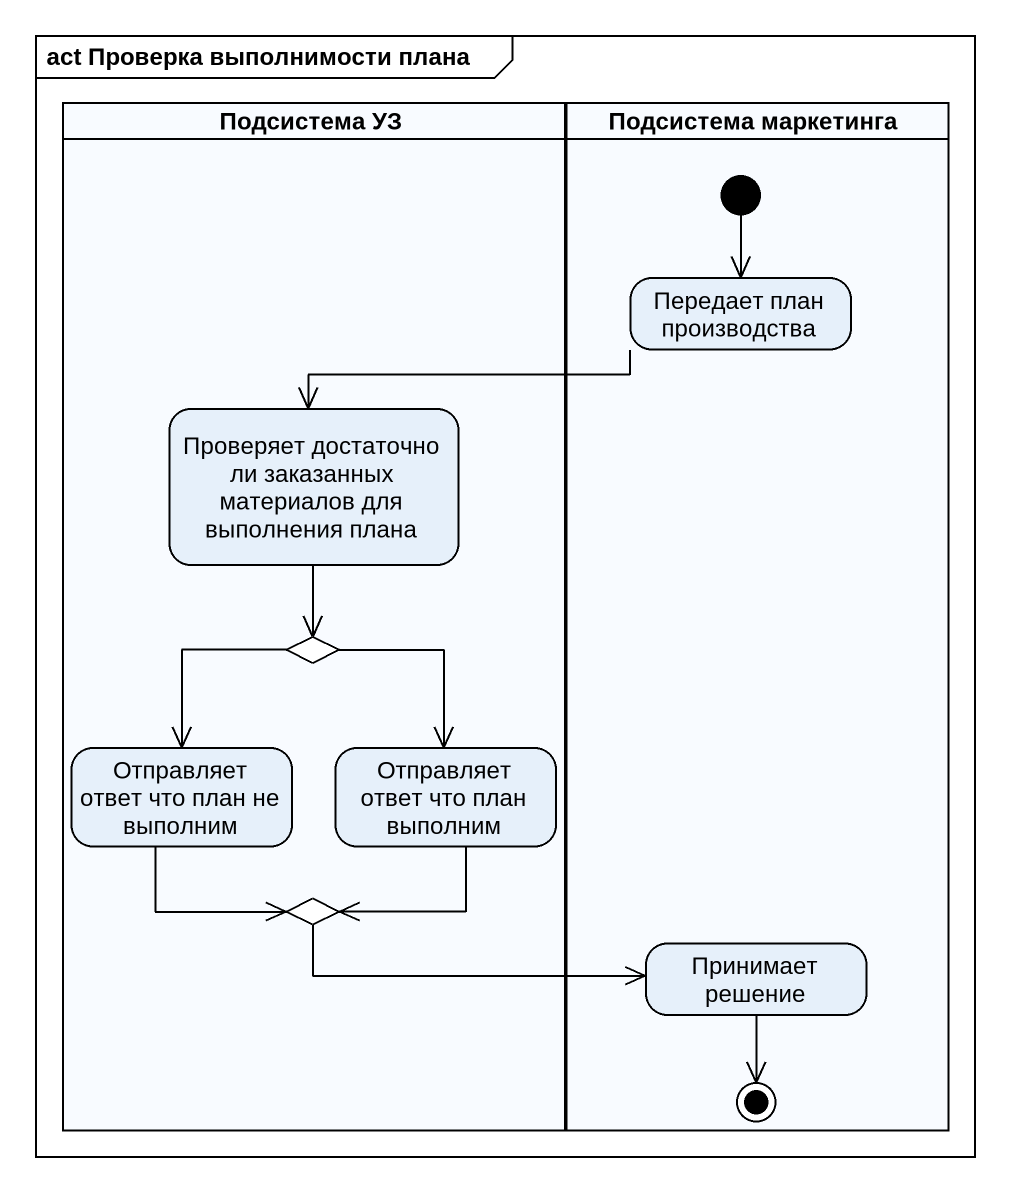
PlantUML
@startuml
mainframe act Проверка выполнимости плана
hide empty description
state "Подсистема УЗ" as Подсистема_УЗ <<partition>> {
  state "Проверяет достаточно ли заказанных материалов для выполнения плана" as Проверяет_достаточно_ли
  state choice1 <<choice>>
  state "Отправляет ответ что план не выполним" as Отправляет_ответ_что_план
  state "Отправляет ответ что план выполним" as Отправляет_ответ_что_план_2
  state choice2 <<choice>>
}
state "Подсистема маркетинга" as Подсистема_маркетинга <<partition>> {
  state "Передает план производства" as Передает_план_производства
  state "Принимает решение" as Принимает_решение
  [*] --> Передает_план_производства
  Принимает_решение --> [*]
}
Передает_план_производства -left-> Проверяет_достаточно_ли
Проверяет_достаточно_ли --> choice1
choice1 --> Отправляет_ответ_что_план
choice1 --> Отправляет_ответ_что_план_2
Отправляет_ответ_что_план --> choice2
Отправляет_ответ_что_план_2 --> choice2
choice2 -right-> Принимает_решение
@enduml
